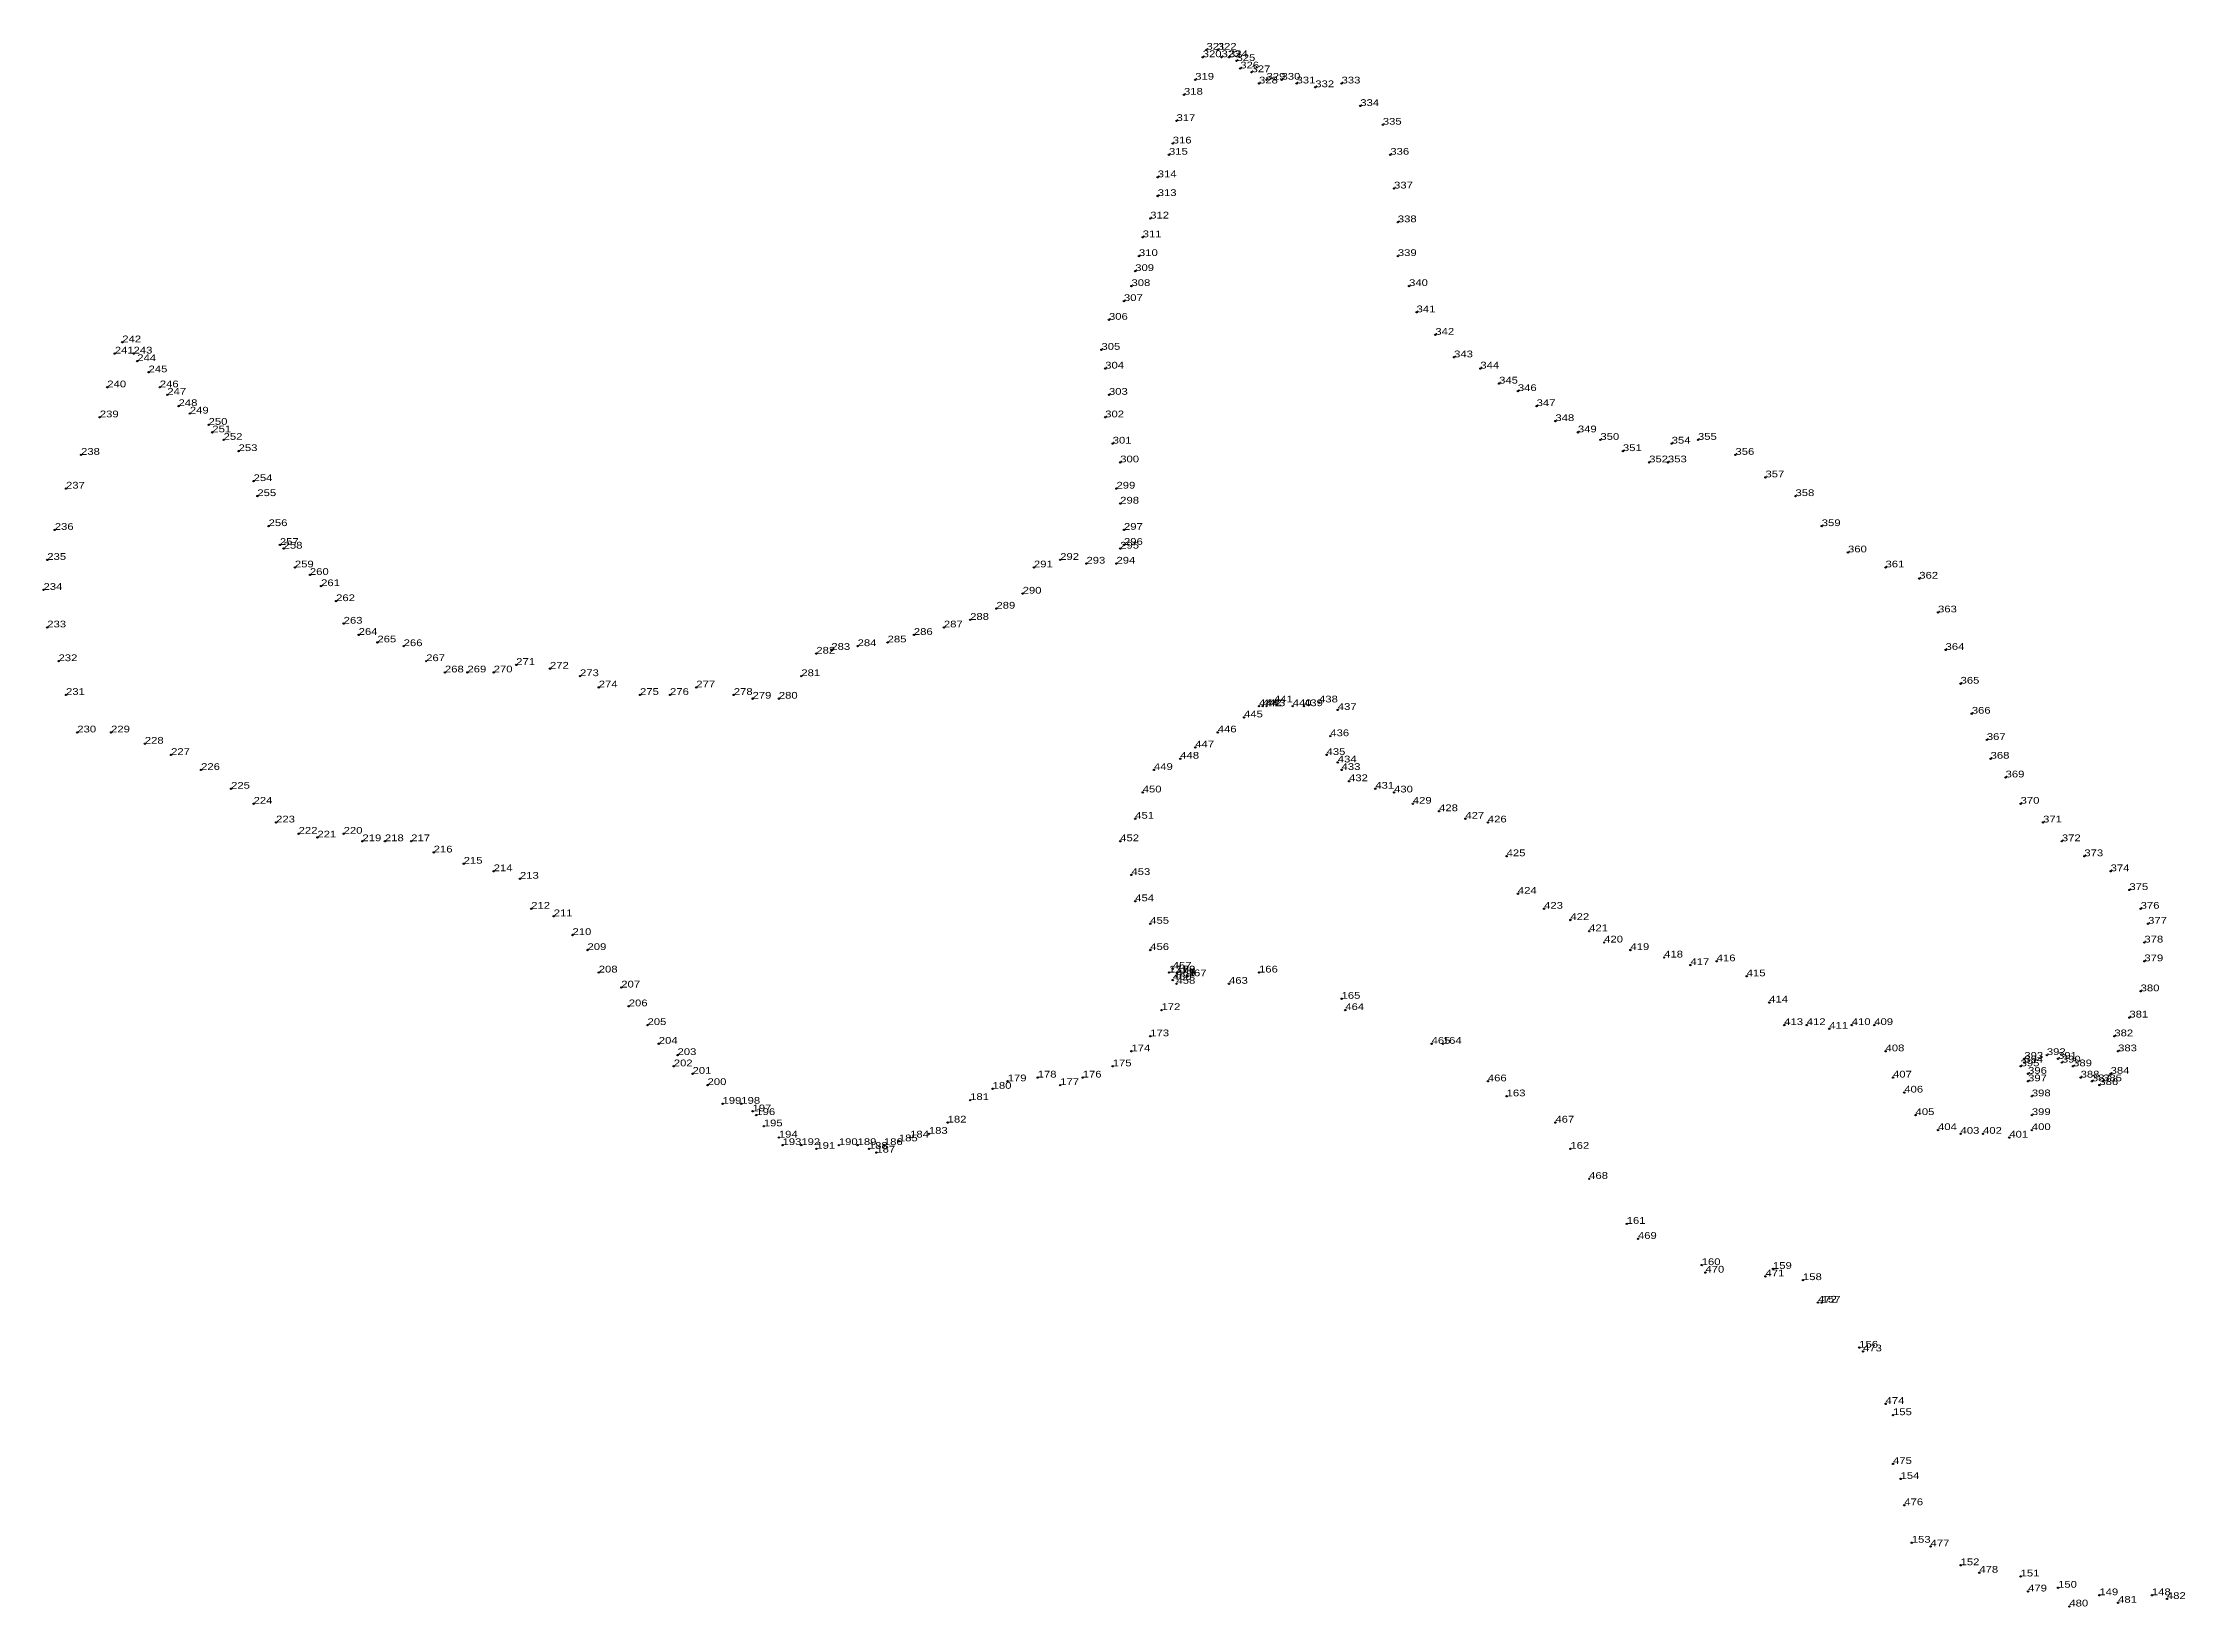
# Model space of a CAD drawing. Header units: metres. Extents: x 552477 to 554790, y 1816840 to 1818917.
# Drawn here: x 552477 to 553048, y 1817247 to 1817664 of the extents above; entities that cross this region are included whole.
import ezdxf

# ---------------------------------------------------------------- set-up
doc = ezdxf.new("R2010")
doc.units = ezdxf.units.M
doc.header["$LTSCALE"] = 0.72
doc.header["$PDMODE"] = 32
doc.header["$PDSIZE"] = 0.36
doc.layers.add('12', color=7, linetype='Continuous')
doc.layers.add('7', color=7, linetype='Continuous')

msp = doc.modelspace()

# ---------------------------------------------------------------- linework, layer by layer
at = {"layer": '7'}
for p in [(552786, 1817660), (552787, 1817662), (552790, 1817662), (552791, 1817660), (552793, 1817660), (552784, 1817654), (552795, 1817659), (552796, 1817657), (552799, 1817656), (552803, 1817654), (552807, 1817654), (552781, 1817650), (552801, 1817653), (552811, 1817653), (552816, 1817652), (552823, 1817653), (552779, 1817643), (552828, 1817647), (552778, 1817637), (552834, 1817642), (552777, 1817634), (552836, 1817634), (552774, 1817628), (552837, 1817625), (552774, 1817623), (552772, 1817617), (552838, 1817616), (552770, 1817612), (552768, 1817603), (552769, 1817607), (552838, 1817607), (552767, 1817599), (552841, 1817599), (552765, 1817595), (552843, 1817592), (552761, 1817590), (552848, 1817586), (552496, 1817581), (552498, 1817584), (552501, 1817581), (552759, 1817582), (552853, 1817580), (552502, 1817579), (552505, 1817576), (552760, 1817577), (552860, 1817577), (552494, 1817572), (552508, 1817572), (552510, 1817570), (552761, 1817570), (552865, 1817573), (552870, 1817571), (552492, 1817564), (552513, 1817567), (552516, 1817565), (552760, 1817564), (552875, 1817567), (552880, 1817563), (552521, 1817562), (552522, 1817560), (552525, 1817558), (552762, 1817557), (552886, 1817560), (552892, 1817558), (552911, 1817557), (552918, 1817558), (552487, 1817554), (552529, 1817555), (552764, 1817552), (552898, 1817555), (552905, 1817552), (552910, 1817552), (552928, 1817554), (552533, 1817547), (552936, 1817548), (552483, 1817545), (552534, 1817543), (552763, 1817545), (552764, 1817541), (552944, 1817543), (552480, 1817534), (552537, 1817535), (552765, 1817534), (552951, 1817535), (552540, 1817530), (552541, 1817529), (552764, 1817529), (552765, 1817530), (552958, 1817528), (552478, 1817526), (552544, 1817524), (552741, 1817524), (552748, 1817526), (552755, 1817525), (552763, 1817525), (552968, 1817524), (552477, 1817518), (552548, 1817522), (552551, 1817519), (552738, 1817517), (552977, 1817521), (552555, 1817515), (552731, 1817513), (552982, 1817512), (552478, 1817508), (552557, 1817509), (552561, 1817506), (552709, 1817506), (552717, 1817508), (552724, 1817510), (552566, 1817504), (552573, 1817503), (552683, 1817501), (552687, 1817502), (552694, 1817503), (552702, 1817504), (552984, 1817502), (552481, 1817499), (552579, 1817499), (552584, 1817496), (552590, 1817496), (552597, 1817496), (552603, 1817498), (552612, 1817497), (552620, 1817495), (552679, 1817495), (552483, 1817490), (552625, 1817492), (552636, 1817490), (552644, 1817490), (552651, 1817492), (552661, 1817490), (552666, 1817489), (552673, 1817489), (552805, 1817488), (552817, 1817488), (552988, 1817493), (552797, 1817484), (552801, 1817487), (552802, 1817487), (552803, 1817487), (552810, 1817487), (552813, 1817487), (552822, 1817486), (552991, 1817485), (552486, 1817480), (552495, 1817480), (552504, 1817477), (552790, 1817480), (552820, 1817479), (552995, 1817478), (552511, 1817474), (552780, 1817473), (552784, 1817476), (552819, 1817474), (552822, 1817472), (552996, 1817473), (552519, 1817470), (552773, 1817470), (552823, 1817470), (552825, 1817467), (553000, 1817468), (552527, 1817465), (552533, 1817461), (552770, 1817464), (552832, 1817465), (552837, 1817464), (552842, 1817461), (553004, 1817461), (552539, 1817456), (552768, 1817457), (552849, 1817459), (552856, 1817457), (552862, 1817456), (553010, 1817456), (552545, 1817453), (552550, 1817452), (552557, 1817453), (552562, 1817451), (552568, 1817451), (552575, 1817451), (552581, 1817448), (552764, 1817451), (553015, 1817451), (552589, 1817445), (552597, 1817443), (552867, 1817447), (553021, 1817447), (553028, 1817443), (552604, 1817441), (552767, 1817442), (552870, 1817437), (553033, 1817438), (552607, 1817433), (552613, 1817431), (552768, 1817435), (552877, 1817433), (553036, 1817433), (552618, 1817426), (552772, 1817429), (552884, 1817430), (552889, 1817427), (553038, 1817429), (552622, 1817422), (552772, 1817422), (552893, 1817424), (552900, 1817422), (552909, 1817420), (553037, 1817424), (552625, 1817416), (552777, 1817416), (552778, 1817417), (552778, 1817414), (552779, 1817416), (552779, 1817415), (552782, 1817415), (552801, 1817416), (552916, 1817418), (552923, 1817419), (552931, 1817415), (553037, 1817419), (552631, 1817412), (552779, 1817413), (552793, 1817413), (552823, 1817409), (552937, 1817408), (553036, 1817411), (552633, 1817407), (552775, 1817406), (552824, 1817406), (553033, 1817404), (552638, 1817402), (552641, 1817397), (552772, 1817399), (552847, 1817397), (552850, 1817397), (552941, 1817402), (552947, 1817402), (552953, 1817401), (552959, 1817402), (552965, 1817402), (553029, 1817399), (552645, 1817391), (552646, 1817394), (552762, 1817391), (552767, 1817395), (552968, 1817395), (553004, 1817391), (553005, 1817393), (553005, 1817392), (553011, 1817394), (553014, 1817393), (553015, 1817392), (553018, 1817391), (553030, 1817395), (552650, 1817389), (552654, 1817386), (552734, 1817387), (552742, 1817388), (552748, 1817386), (552754, 1817388), (552862, 1817387), (552970, 1817388), (553006, 1817389), (553006, 1817387), (553020, 1817388), (553023, 1817387), (553025, 1817386), (553026, 1817387), (553028, 1817389), (552658, 1817381), (552663, 1817381), (552724, 1817382), (552730, 1817385), (552867, 1817383), (552973, 1817384), (553007, 1817383), (552666, 1817379), (552667, 1817378), (552669, 1817375), (552718, 1817376), (552880, 1817376), (552976, 1817378), (552982, 1817374), (553007, 1817378), (553007, 1817374), (552673, 1817372), (552674, 1817370), (552679, 1817370), (552683, 1817369), (552689, 1817370), (552694, 1817370), (552697, 1817369), (552699, 1817368), (552701, 1817370), (552705, 1817371), (552708, 1817372), (552713, 1817373), (552884, 1817369), (552988, 1817373), (552994, 1817373), (553001, 1817372), (552889, 1817361), (552899, 1817349), (552902, 1817345), (552919, 1817338), (552920, 1817336), (552936, 1817335), (552938, 1817337), (552946, 1817334), (552950, 1817328), (552951, 1817328), (552961, 1817316), (552962, 1817315), (552968, 1817301), (552970, 1817298), (552970, 1817285), (552972, 1817281), (552973, 1817274), (552975, 1817264), (552980, 1817263), (552988, 1817258), (552993, 1817256), (553004, 1817255), (553006, 1817251), (553014, 1817252), (553025, 1817250), (553039, 1817250), (553043, 1817249), (553017, 1817247), (553030, 1817248)]:
    msp.add_point(p, dxfattribs=at)

# ---------------------------------------------------------------- texts
at = {"layer": '12', "width": 1.25}
for s, p in [('320', (552786, 1817660)), ('321', (552787, 1817662)), ('322', (552790, 1817662)), ('323', (552791, 1817660)), ('324', (552793, 1817660)), ('325', (552795, 1817659)), ('319', (552784, 1817654)), ('326', (552796, 1817657)), ('327', (552799, 1817656)), ('328', (552801, 1817653)), ('329', (552803, 1817654)), ('330', (552807, 1817654)), ('331', (552811, 1817653)), ('332', (552816, 1817652)), ('333', (552823, 1817653)), ('318', (552781, 1817650)), ('334', (552828, 1817647)), ('317', (552779, 1817643)), ('335', (552834, 1817642)), ('316', (552778, 1817637)), ('315', (552777, 1817634)), ('336', (552836, 1817634)), ('314', (552774, 1817628)), ('337', (552837, 1817625)), ('313', (552774, 1817623)), ('311', (552770, 1817612)), ('312', (552772, 1817617)), ('338', (552838, 1817616)), ('310', (552769, 1817607)), ('339', (552838, 1817607)), ('309', (552768, 1817603)), ('307', (552765, 1817595)), ('308', (552767, 1817599)), ('340', (552841, 1817599)), ('306', (552761, 1817590)), ('341', (552843, 1817592)), ('242', (552498, 1817584)), ('342', (552848, 1817586)), ('241', (552496, 1817581)), ('243', (552501, 1817581)), ('244', (552502, 1817579)), ('305', (552759, 1817582)), ('343', (552853, 1817580)), ('240', (552494, 1817572)), ('245', (552505, 1817576)), ('246', (552508, 1817572)), ('304', (552760, 1817577)), ('344', (552860, 1817577)), ('345', (552865, 1817573)), ('247', (552510, 1817570)), ('248', (552513, 1817567)), ('303', (552761, 1817570)), ('346', (552870, 1817571)), ('347', (552875, 1817567)), ('239', (552492, 1817564)), ('249', (552516, 1817565)), ('250', (552521, 1817562)), ('302', (552760, 1817564)), ('348', (552880, 1817563)), ('251', (552522, 1817560)), ('252', (552525, 1817558)), ('253', (552529, 1817555)), ('301', (552762, 1817557)), ('349', (552886, 1817560)), ('350', (552892, 1817558)), ('351', (552898, 1817555)), ('354', (552911, 1817557)), ('355', (552918, 1817558)), ('238', (552487, 1817554)), ('300', (552764, 1817552)), ('352', (552905, 1817552)), ('353', (552910, 1817552)), ('356', (552928, 1817554)), ('237', (552483, 1817545)), ('254', (552533, 1817547)), ('299', (552763, 1817545)), ('357', (552936, 1817548)), ('255', (552534, 1817543)), ('298', (552764, 1817541)), ('358', (552944, 1817543)), ('236', (552480, 1817534)), ('256', (552537, 1817535)), ('297', (552765, 1817534)), ('359', (552951, 1817535)), ('257', (552540, 1817530)), ('258', (552541, 1817529)), ('295', (552764, 1817529)), ('296', (552765, 1817530)), ('360', (552958, 1817528)), ('235', (552478, 1817526)), ('259', (552544, 1817524)), ('260', (552548, 1817522)), ('291', (552741, 1817524)), ('292', (552748, 1817526)), ('293', (552755, 1817525)), ('294', (552763, 1817525)), ('361', (552968, 1817524)), ('362', (552977, 1817521)), ('234', (552477, 1817518)), ('261', (552551, 1817519)), ('262', (552555, 1817515)), ('290', (552738, 1817517)), ('288', (552724, 1817510)), ('289', (552731, 1817513)), ('363', (552982, 1817512)), ('233', (552478, 1817508)), ('263', (552557, 1817509)), ('264', (552561, 1817506)), ('265', (552566, 1817504)), ('285', (552702, 1817504)), ('286', (552709, 1817506)), ('287', (552717, 1817508)), ('232', (552481, 1817499)), ('266', (552573, 1817503)), ('267', (552579, 1817499)), ('271', (552603, 1817498)), ('282', (552683, 1817501)), ('283', (552687, 1817502)), ('284', (552694, 1817503)), ('364', (552984, 1817502)), ('268', (552584, 1817496)), ('269', (552590, 1817496)), ('270', (552597, 1817496)), ('272', (552612, 1817497)), ('273', (552620, 1817495)), ('274', (552625, 1817492)), ('277', (552651, 1817492)), ('281', (552679, 1817495)), ('365', (552988, 1817493)), ('231', (552483, 1817490)), ('275', (552636, 1817490)), ('276', (552644, 1817490)), ('278', (552661, 1817490)), ('279', (552666, 1817489)), ('280', (552673, 1817489)), ('444', (552801, 1817487)), ('442', (552802, 1817487)), ('443', (552803, 1817487)), ('441', (552805, 1817488)), ('440', (552810, 1817487)), ('439', (552813, 1817487)), ('438', (552817, 1817488)), ('445', (552797, 1817484)), ('437', (552822, 1817486)), ('366', (552991, 1817485)), ('230', (552486, 1817480)), ('229', (552495, 1817480)), ('228', (552504, 1817477)), ('447', (552784, 1817476)), ('446', (552790, 1817480)), ('436', (552820, 1817479)), ('367', (552995, 1817478)), ('227', (552511, 1817474)), ('226', (552519, 1817470)), ('449', (552773, 1817470)), ('448', (552780, 1817473)), ('435', (552819, 1817474)), ('434', (552822, 1817472)), ('433', (552823, 1817470)), ('368', (552996, 1817473)), ('225', (552527, 1817465)), ('450', (552770, 1817464)), ('432', (552825, 1817467)), ('431', (552832, 1817465)), ('430', (552837, 1817464)), ('369', (553000, 1817468)), ('224', (552533, 1817461)), ('429', (552842, 1817461)), ('428', (552849, 1817459)), ('370', (553004, 1817461)), ('223', (552539, 1817456)), ('222', (552545, 1817453)), ('221', (552550, 1817452)), ('220', (552557, 1817453)), ('451', (552768, 1817457)), ('427', (552856, 1817457)), ('426', (552862, 1817456)), ('371', (553010, 1817456)), ('219', (552562, 1817451)), ('218', (552568, 1817451)), ('217', (552575, 1817451)), ('216', (552581, 1817448)), ('452', (552764, 1817451)), ('425', (552867, 1817447)), ('372', (553015, 1817451)), ('373', (553021, 1817447)), ('215', (552589, 1817445)), ('214', (552597, 1817443)), ('213', (552604, 1817441)), ('453', (552767, 1817442)), ('374', (553028, 1817443)), ('454', (552768, 1817435)), ('424', (552870, 1817437)), ('375', (553033, 1817438)), ('212', (552607, 1817433)), ('211', (552613, 1817431)), ('423', (552877, 1817433)), ('422', (552884, 1817430)), ('376', (553036, 1817433)), ('210', (552618, 1817426)), ('455', (552772, 1817429)), ('421', (552889, 1817427)), ('420', (552893, 1817424)), ('378', (553037, 1817424)), ('377', (553038, 1817429)), ('209', (552622, 1817422)), ('456', (552772, 1817422)), ('419', (552900, 1817422)), ('418', (552909, 1817420)), ('417', (552916, 1817418)), ('416', (552923, 1817419)), ('379', (553037, 1817419)), ('208', (552625, 1817416)), ('171', (552777, 1817416)), ('457', (552778, 1817417)), ('460', (552778, 1817414)), ('459', (552779, 1817415)), ('461', (552779, 1817415)), ('462', (552779, 1817415)), ('458', (552779, 1817413)), ('168', (552779, 1817416)), ('169', (552779, 1817416)), ('170', (552779, 1817416)), ('167', (552782, 1817415)), ('463', (552793, 1817413)), ('166', (552801, 1817416)), ('415', (552931, 1817415)), ('207', (552631, 1817412)), ('206', (552633, 1817407)), ('165', (552823, 1817409)), ('414', (552937, 1817408)), ('380', (553036, 1817411)), ('205', (552638, 1817402)), ('172', (552775, 1817406)), ('464', (552824, 1817406)), ('413', (552941, 1817402)), ('412', (552947, 1817402)), ('411', (552953, 1817401)), ('410', (552959, 1817402)), ('409', (552965, 1817402)), ('381', (553033, 1817404)), ('204', (552641, 1817397)), ('174', (552767, 1817395)), ('173', (552772, 1817399)), ('465', (552847, 1817397)), ('164', (552850, 1817397)), ('408', (552968, 1817395)), ('382', (553029, 1817399)), ('383', (553030, 1817395)), ('202', (552645, 1817391)), ('203', (552646, 1817394)), ('175', (552762, 1817391)), ('395', (553004, 1817391)), ('393', (553005, 1817393)), ('394', (553005, 1817392)), ('392', (553011, 1817394)), ('391', (553014, 1817393)), ('390', (553015, 1817392)), ('389', (553018, 1817391)), ('201', (552650, 1817389)), ('200', (552654, 1817386)), ('180', (552730, 1817385)), ('179', (552734, 1817387)), ('178', (552742, 1817388)), ('177', (552748, 1817386)), ('176', (552754, 1817388)), ('466', (552862, 1817387)), ('407', (552970, 1817388)), ('406', (552973, 1817384)), ('396', (553006, 1817389)), ('397', (553006, 1817387)), ('388', (553020, 1817388)), ('387', (553023, 1817387)), ('386', (553025, 1817386)), ('385', (553026, 1817387)), ('384', (553028, 1817389)), ('199', (552658, 1817381)), ('198', (552663, 1817381)), ('197', (552666, 1817379)), ('196', (552667, 1817378)), ('181', (552724, 1817382)), ('163', (552867, 1817383)), ('405', (552976, 1817378)), ('398', (553007, 1817383)), ('399', (553007, 1817378)), ('195', (552669, 1817375)), ('183', (552713, 1817373)), ('182', (552718, 1817376)), ('467', (552880, 1817376)), ('404', (552982, 1817374)), ('403', (552988, 1817373)), ('402', (552994, 1817373)), ('400', (553007, 1817374)), ('194', (552673, 1817372)), ('193', (552674, 1817370)), ('192', (552679, 1817370)), ('191', (552683, 1817369)), ('190', (552689, 1817370)), ('189', (552694, 1817370)), ('188', (552697, 1817369)), ('187', (552699, 1817368)), ('186', (552701, 1817370)), ('185', (552705, 1817371)), ('184', (552708, 1817372)), ('162', (552884, 1817369)), ('401', (553001, 1817372)), ('468', (552889, 1817361)), ('161', (552899, 1817349)), ('469', (552902, 1817345)), ('160', (552919, 1817338)), ('470', (552920, 1817336)), ('471', (552936, 1817335)), ('159', (552938, 1817337)), ('158', (552946, 1817334)), ('472', (552950, 1817328)), ('157', (552951, 1817328)), ('156', (552961, 1817316)), ('473', (552962, 1817315)), ('474', (552968, 1817301)), ('155', (552970, 1817298)), ('475', (552970, 1817285)), ('154', (552972, 1817281)), ('476', (552973, 1817274)), ('153', (552975, 1817264)), ('477', (552980, 1817263)), ('152', (552988, 1817258)), ('478', (552993, 1817256)), ('151', (553004, 1817255)), ('479', (553006, 1817251)), ('150', (553014, 1817252)), ('480', (553017, 1817247)), ('149', (553025, 1817250)), ('481', (553030, 1817248)), ('148', (553039, 1817250)), ('482', (553043, 1817249))]:
    msp.add_text(s, height=1.8, dxfattribs=at).set_placement(p)

doc.saveas('drawing.dxf')
